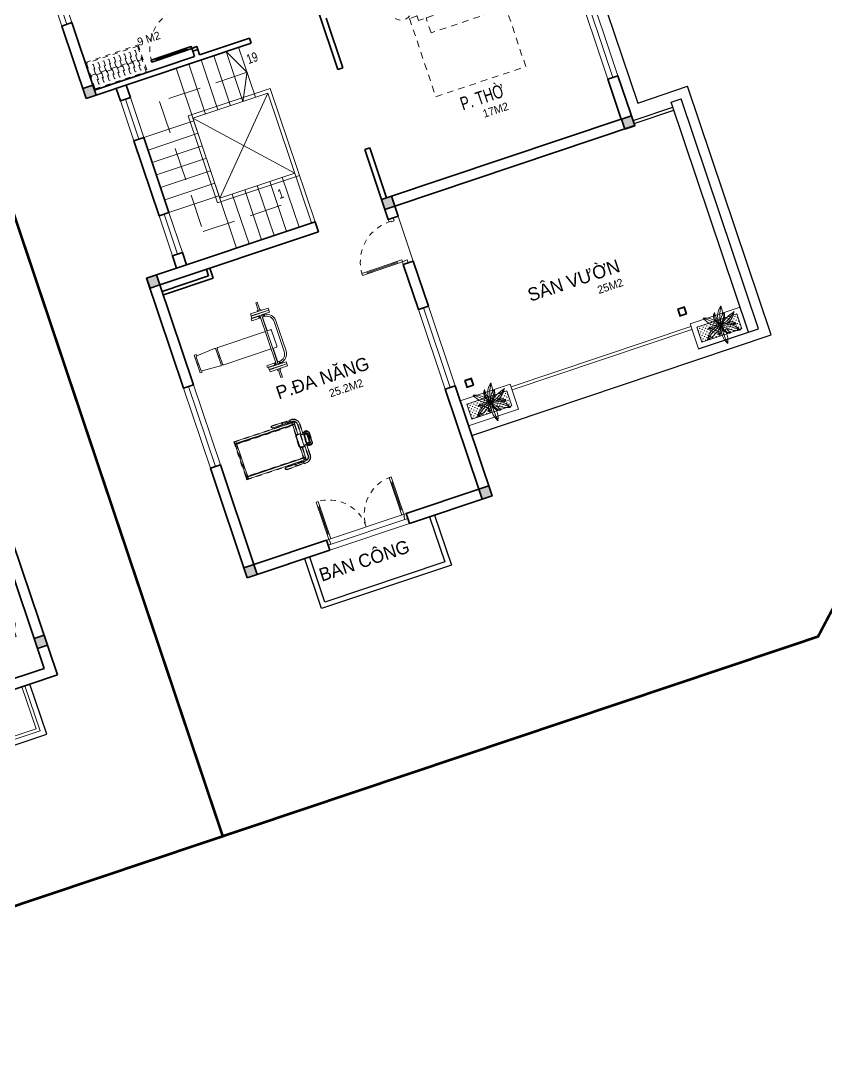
# Model space of a CAD drawing. Header units: metres. Extents: x 568332 to 569219, y 2065964 to 2066430.
# Drawn here: x 568468.15 to 568483.44, y 2066081.81 to 2066101.3 of the extents above; entities that cross this region are included whole.
import ezdxf

# ---------------------------------------------------------------- set-up
doc = ezdxf.new("R2010")
doc.units = ezdxf.units.M
for name, pattern in [('ACAD_ISO07W100', [3, 0, -3]), ('CENTER', [2, 1.25, -0.25, 0.25, -0.25]), ('DASHED', [0.75, 0.5, -0.25]), ('HIDDEN', [0.375, 0.25, -0.125]), ('HIDDEN2', [0.1875, 0.125, -0.0625]), ('X-5M-G-MB PHONGNGU$0$HIDDEN2', [0.1875, 0.125, -0.0625]), ('Xref-VCMT-BT3 - tuong bao$0$HIDDEN', [0.375, 0.25, -0.125])]:
    doc.linetypes.add(name, pattern=pattern)
doc.layers.get('0').update_dxf_attribs({"linetype": 'CONTINUOUS'})
for name, color, linetype, lineweight in [('-CONCRETE', 1, 'CONTINUOUS', 35), ('-DOOR', 137, 'CONTINUOUS', 9), ('-FURNITURE', 46, 'CONTINUOUS', 9), ('-HIDE', 3, 'HIDDEN', 13), ('-KH', 143, 'CONTINUOUS', 13), ('-LINE1', 7, 'CONTINUOUS', 18), ('-RANH GIOI KHU DAT', 12, 'CENTER', 18), ('-TEXT', 7, 'CONTINUOUS', 15), ('-WALL', 4, 'CONTINUOUS', 35), ('A-Cay', 75, 'CONTINUOUS', 5), ('A72', 9, 'CONTINUOUS', 5), ('Bighome_khuat', 251, 'DASHED', 5), ('TEXT25', 2, 'CONTINUOUS', 13)]:
    doc.layers.add(name, color=color, linetype=linetype, lineweight=lineweight)
for name, color, linetype in [('1-NETMANH', 8, 'CONTINUOUS'), ('13. NET HATCH', 252, 'CONTINUOUS'), ('A-Dot_Line', 255, 'ACAD_ISO07W100'), ('A-Flor-Hral', 242, 'CONTINUOUS'), ('LoLK', 6, 'CONTINUOUS'), ('SOLO', 7, 'CONTINUOUS')]:
    doc.layers.add(name, color=color, linetype=linetype)
doc.styles.add('1', font='arial.ttf')
doc.styles.add('T1', font='', dxfattribs={"height": 200})
doc.styles.get('T1').set_extended_font_data('VNgeometric Light')

# ---------------------------------------------------------------- blocks, each defined once
blk = doc.blocks.new('A$C5C575821')
at = {"layer": '-CONCRETE'}
h = blk.add_hatch(color=256, dxfattribs=at)
h.dxf.hatch_style = 1
h.paths.add_polyline_path([(0, 200), (0, 0), (200, 0), (200, 200)])
blk.add_lwpolyline([(0, 0), (200, 0), (200, 200), (0, 200)], close=True, dxfattribs=at)
blk = doc.blocks.new('*U88')
at = {"color": 251}
blk.add_line((-70, 100), (-70, 700), dxfattribs=at)
for points in [[(-50, 0), (-50, 800), (-90, 800), (-90, 0)], [(-50, 100), (-90, 100), (-90, 700), (-50, 700)], [(-900, -100), (-840, -100), (-840, -40), (-850, -40), (-850, 0), (-900, 0)], [(0, -100), (-60, -100), (-60, -40), (-50, -40), (-50, 0), (0, 0)]]:
    blk.add_lwpolyline(points, close=True)
at = {"layer": 'Bighome_khuat', "linetype": 'Xref-VCMT-BT3 - tuong bao$0$HIDDEN'}
blk.add_arc((-50, 0), 800, 90, 180, dxfattribs=at)
blk = doc.blocks.new('*U224')
at = {"linetype": 'X-5M-G-MB PHONGNGU$0$HIDDEN2'}
for points in [[(0, 600), (0, 0), (1156, 0), (1156, 600)], [(1136, 580), (1136, 20), (20, 20), (20, 580)], [(1136, 287), (1136, 313), (20, 313), (20, 287)], [(114, 319), (109, 319), (109, 280), (114, 280)], [(228, 319), (223, 319), (223, 280), (228, 280)], [(342, 319), (337, 319), (337, 280), (342, 280)], [(456, 319), (451, 319), (451, 280), (456, 280)], [(570, 319), (565, 319), (565, 280), (570, 280)], [(684, 319), (679, 319), (679, 280), (684, 280)], [(798, 319), (793, 319), (793, 280), (798, 280)], [(912, 319), (907, 319), (907, 280), (912, 280)], [(1026, 319), (1021, 319), (1021, 280), (1026, 280)]]:
    blk.add_lwpolyline(points, close=True, dxfattribs=at)
for points in [[(122, 313), (122, 515), (100, 515), (100, 313)], [(236, 313), (236, 515), (214, 515), (214, 313)], [(350, 313), (350, 515), (328, 515), (328, 313)], [(464, 313), (464, 515), (442, 515), (442, 313)], [(578, 313), (578, 515), (556, 515), (556, 313)], [(692, 313), (692, 515), (670, 515), (670, 313)], [(806, 313), (806, 515), (784, 515), (784, 313)], [(920, 313), (920, 515), (898, 515), (898, 313)], [(1034, 313), (1034, 515), (1012, 515), (1012, 313)], [(100, 287), (100, 92), (122, 92), (122, 287)], [(214, 287), (214, 92), (236, 92), (236, 287)], [(328, 287), (328, 92), (350, 92), (350, 287)], [(442, 287), (442, 92), (464, 92), (464, 287)], [(556, 287), (556, 92), (578, 92), (578, 287)], [(670, 287), (670, 92), (692, 92), (692, 287)], [(784, 287), (784, 92), (806, 92), (806, 287)], [(898, 287), (898, 92), (920, 92), (920, 287)], [(1012, 287), (1012, 92), (1034, 92), (1034, 287)]]:
    blk.add_lwpolyline(points, dxfattribs=at)
blk = doc.blocks.new('A$Cf6c941c9')
at = {"layer": '-FURNITURE', "linetype": 'HIDDEN2', "elevation": 0}
blk.add_lwpolyline([(600, 450), (600, 1950), (0, 1950), (0, 450)], close=True, dxfattribs=at)
at = {"layer": '-FURNITURE', "linetype": 'HIDDEN', "ltscale": 500, "elevation": 0}
blk.add_lwpolyline([(512, 1950), (512, 2100), (2079, 2100), (2079, 300), (512, 300), (512, 450)], dxfattribs=at)
blk.add_lwpolyline([(900, 600), (900, 1800), (600, 1800), (600, 600)], close=True, dxfattribs=at)
at = {"layer": '-FURNITURE', "linetype": 'HIDDEN2'}
for centre, radius in [((300, 2200), 200), ((300, 2200), 103), ((300, 2200), 93.3), ((170, 1200), 120), ((170, 1200), 100), ((300, 200), 200), ((300, 200), 103), ((300, 200), 93.3)]:
    blk.add_circle(centre, radius, dxfattribs=at)
blk = doc.blocks.new('Tonkin_JerkBench01_168x97_P')
for p, q in [((79, 138.5), (79, 135)), ((87, 138.5), (87, 135)), ((79, 41.5), (79, 45)), ((87, 41.5), (87, 45))]:
    blk.add_line(p, q)
for points in [[(85.4, 150), (85.4, 165), (82.4, 165), (82.4, 150)], [(82.4, 138.5), (77.2, 138.5), (77.2, 135), (82.4, 135)], [(82.4, 138.5), (78.5, 138.5)], [(78.5, 138.5), (82.4, 138.5)], [(82.4, 144), (82.4, 143.5)], [(85.4, 143.5), (85.4, 144)], [(85.4, 135), (88.6, 135), (88.6, 138.5), (85.4, 138.5)], [(82.4, 41.5), (77.2, 41.5), (77.2, 45), (82.4, 45)], [(78.5, 41.5), (82.4, 41.5)], [(85.4, 45), (88.6, 45), (88.6, 41.5), (85.4, 41.5)], [(82.4, 36), (82.4, 36.5)], [(85.4, 30), (85.4, 15), (82.4, 15), (82.4, 30)], [(85.4, 36.5), (85.4, 36)]]:
    blk.add_lwpolyline(points)
at = {"color": 8}
for points in [[(77.2, 138.5, 0.393718), (60, 120), (60, 60, 0.393718), (77.2, 41.5)], [(82.4, 45), (78.5, 45, -0.414214), (63.5, 60), (63.5, 120, -0.414214), (78.5, 135), (82.4, 135)]]:
    blk.add_lwpolyline(points, format="xyb", dxfattribs=at)
for points in [[(101.4, 148), (101.4, 144), (66.4, 144), (66.4, 148)], [(101.4, 143.5), (101.4, 139.5), (66.4, 139.5), (66.4, 143.5)], [(87.4, 150), (87.4, 148), (80.4, 148), (80.4, 150)], [(82.4, 139.5), (85.4, 139.5), (85.4, 40.5), (82.4, 40.5)], [(101.4, 36.5), (101.4, 40.5), (66.4, 40.5), (66.4, 36.5)], [(101.4, 32), (101.4, 36), (66.4, 36), (66.4, 32)], [(87.4, 30), (87.4, 32), (80.4, 32), (80.4, 30)]]:
    blk.add_lwpolyline(points, close=True)
for points in [[(85.4, 138.5), (103.5, 138.5), (103.5, 135), (85.4, 135)], [(82.4, 107.5), (81.7, 107.5), (81.7, 135), (82.4, 135)], [(223.7, 105), (223.7, 107.5), (227.7, 107.5), (227.7, 72.5), (223.7, 72.5), (223.7, 75)], [(182.3, 91.7), (185, 91.7), (185, 88.2), (182.3, 88.2)], [(225, 91.7), (227.4, 91.7), (227.4, 88.2), (225, 88.2)], [(82.4, 72.5), (81.7, 72.5), (81.7, 45), (82.4, 45)], [(85.4, 41.5), (103.5, 41.5), (103.5, 45), (85.4, 45)]]:
    blk.add_lwpolyline(points, dxfattribs=at)
for points in [[(82.4, 107.5), (75.5, 107.5, 0.414214), (73.5, 105.5), (73.5, 74.5, 0.414214), (75.5, 72.5), (82.4, 72.5)], [(85.4, 72.5), (180.3, 72.5, 0.414214), (182.3, 74.5), (182.3, 105.5, 0.414214), (180.3, 107.5), (85.4, 107.5)]]:
    blk.add_lwpolyline(points, format="xyb")
blk.add_lwpolyline([(223.1, 74.9), (187.1, 72.6, -0.432616), (185, 74.6), (185, 105.4, -0.432616), (187.1, 107.4), (223.1, 105.1, -0.396047), (225, 103.1), (225, 76.9, -0.396047)], format="xyb", close=True)
blk = doc.blocks.new('Tonkin_Treadmill01_140x87_P')
at = {"color": 8}
for p, q in [((84.8, 71.9), (84.8, 97.5)), ((197.3, 22.5), (197.3, 97.5)), ((84.8, 22.5), (84.8, 48.1))]:
    blk.add_line(p, q, dxfattribs=at)
blk.add_line((70.9, 50), (70.9, 70))
for points in [[(87.1, 103.5), (83.9, 103.5, 0.414214), (71.9, 91.5), (71.9, 70)], [(87.1, 99.5), (83.9, 99.5, 0.414214), (75.9, 91.5), (75.9, 70)], [(102.9, 99.5), (122.5, 99.5, 1), (122.5, 103.5), (102.9, 103.5)], [(71.9, 72.5), (64, 72.5, 0.414214), (60.5, 69), (60.5, 51, 0.414214), (64, 47.5), (71.9, 47.5)], [(75.9, 47.5), (82, 47.5, 0.414214), (85.5, 51), (85.5, 69, 0.414214), (82, 72.5), (75.9, 72.5)], [(87.1, 16.5), (83.9, 16.5, -0.414214), (71.9, 28.5), (71.9, 50)], [(87.1, 20.5), (83.9, 20.5, -0.414214), (75.9, 28.5), (75.9, 50)], [(102.9, 20.5), (122.5, 20.5, -1), (122.5, 16.5), (102.9, 16.5)]]:
    blk.add_lwpolyline(points, format="xyb")
for points in [[(81.3, 97.5), (81.3, 93.5), (200.3, 93.5), (200.3, 97.5)], [(81.3, 97.5), (81.3, 93.5), (200.3, 93.5), (200.3, 97.5)], [(64, 73.5), (64, 74), (68, 74), (68, 73.5)], [(64, 46.5), (64, 46), (68, 46), (68, 46.5)], [(81.3, 22.5), (81.3, 26.5), (200.3, 26.5), (200.3, 22.5)]]:
    blk.add_lwpolyline(points, close=True)
for points in [[(102.9, 103), (87.5, 103)], [(87.5, 100), (102.9, 100)], [(81.3, 47), (81.3, 27.5), (200.3, 27.5), (200.3, 92.5), (81.3, 92.5), (81.3, 73)], [(68.5, 72.5), (68.5, 73), (63.5, 73), (63.5, 72.5)], [(68.5, 47.5), (68.5, 47), (63.5, 47), (63.5, 47.5)], [(87.5, 20), (102.9, 20)], [(102.9, 17), (87.5, 17)]]:
    blk.add_lwpolyline(points)
for points in [[(89.8, 97.5), (89.8, 100), (92.8, 100), (92.8, 97.5)], [(89.8, 22.5), (89.8, 20), (92.8, 20), (92.8, 22.5)]]:
    blk.add_lwpolyline(points, close=True, dxfattribs=at)
for points in [[(81.8, 92.5), (81.8, 93.5)], [(81.8, 92.5), (81.8, 93.5)], [(199.8, 93.5), (199.8, 92.5)], [(68.5, 73), (71.9, 73)], [(68.5, 47), (71.9, 47)], [(81.8, 27.5), (81.8, 26.5)], [(199.8, 26.5), (199.8, 27.5)]]:
    blk.add_lwpolyline(points, dxfattribs=at)
for points in [[(63.5, 73, 0.377964), (60, 69), (60, 51, 0.377964), (63.5, 47)], [(75.9, 47), (82, 47, 0.414214), (86, 51), (86, 69, 0.414214), (82, 73), (75.9, 73)]]:
    blk.add_lwpolyline(points, format="xyb", dxfattribs=at)
for points in [[(69.2, 73), (62.8, 73, -1), (62.8, 73.5), (69.2, 73.5, -1)], [(63.6, 51.7, -0.083043), (63.6, 68.3, -0.366471), (65.6, 70), (76.9, 70), (76.9, 50), (65.6, 50, -0.366471)], [(69.2, 47), (62.8, 47, 1), (62.8, 46.5), (69.2, 46.5, 1)]]:
    blk.add_lwpolyline(points, format="xyb", close=True)
blk.add_lwpolyline([(65.6, 52, -0.083043), (65.6, 68), (70.4, 68), (70.4, 52)], format="xyb", close=True, dxfattribs=at)
at = {"extrusion": (0, 0, -1)}
for centre, major_axis, start_param, end_param in [((87.1, 101.5), (0, -2), 3.141593, 6.283185), ((102.9, 101.5), (0, -2), 2.418858, 7.00592), ((102.9, 101.5), (0, -1.5), 3.141593, 6.283185)]:
    blk.add_ellipse(centre, major_axis=major_axis, ratio=0.258819, start_param=start_param, end_param=end_param, dxfattribs=at)
for centre, major_axis, start_param, end_param in [((87.1, 18.5), (0, 2), 3.141593, 6.283185), ((102.9, 18.5), (0, 2), 2.418858, 7.00592), ((102.9, 18.5), (0, 1.5), 3.141593, 6.283185)]:
    blk.add_ellipse(centre, major_axis=major_axis, ratio=0.258819, start_param=start_param, end_param=end_param)
at = {"layer": 'A-Dot_Line', "ltscale": 0.2}
for p, q in [((84.8, 71.9), (84.8, 97.5)), ((197.3, 22.5), (197.3, 97.5)), ((70.9, 50), (70.9, 70)), ((84.8, 22.5), (84.8, 48.1))]:
    blk.add_line(p, q, dxfattribs=at)
for points in [[(87.1, 103.5), (83.9, 103.5, 0.414214), (71.9, 91.5), (71.9, 70)], [(87.1, 99.5), (83.9, 99.5, 0.414214), (75.9, 91.5), (75.9, 70)], [(102.9, 99.5), (122.5, 99.5, 1), (122.5, 103.5), (102.9, 103.5)], [(63.5, 73, 0.377964), (60, 69), (60, 51, 0.377964), (63.5, 47)], [(71.9, 72.5), (64, 72.5, 0.414214), (60.5, 69), (60.5, 51, 0.414214), (64, 47.5), (71.9, 47.5)], [(75.9, 47), (82, 47, 0.414214), (86, 51), (86, 69, 0.414214), (82, 73), (75.9, 73)], [(75.9, 47.5), (82, 47.5, 0.414214), (85.5, 51), (85.5, 69, 0.414214), (82, 72.5), (75.9, 72.5)], [(87.1, 16.5), (83.9, 16.5, -0.414214), (71.9, 28.5), (71.9, 50)], [(87.1, 20.5), (83.9, 20.5, -0.414214), (75.9, 28.5), (75.9, 50)], [(102.9, 20.5), (122.5, 20.5, -1), (122.5, 16.5), (102.9, 16.5)]]:
    blk.add_lwpolyline(points, format="xyb", dxfattribs=at)
for points in [[(81.3, 97.5), (81.3, 93.5), (200.3, 93.5), (200.3, 97.5)], [(81.3, 97.5), (81.3, 93.5), (200.3, 93.5), (200.3, 97.5)], [(89.8, 97.5), (89.8, 100), (92.8, 100), (92.8, 97.5)], [(64, 73.5), (64, 74), (68, 74), (68, 73.5)], [(64, 46.5), (64, 46), (68, 46), (68, 46.5)], [(81.3, 22.5), (81.3, 26.5), (200.3, 26.5), (200.3, 22.5)], [(89.8, 22.5), (89.8, 20), (92.8, 20), (92.8, 22.5)]]:
    blk.add_lwpolyline(points, close=True, dxfattribs=at)
for points in [[(102.9, 103), (87.5, 103)], [(87.5, 100), (102.9, 100)], [(81.3, 47), (81.3, 27.5), (200.3, 27.5), (200.3, 92.5), (81.3, 92.5), (81.3, 73)], [(81.8, 92.5), (81.8, 93.5)], [(81.8, 92.5), (81.8, 93.5)], [(199.8, 93.5), (199.8, 92.5)], [(68.5, 72.5), (68.5, 73), (63.5, 73), (63.5, 72.5)], [(68.5, 73), (71.9, 73)], [(68.5, 47.5), (68.5, 47), (63.5, 47), (63.5, 47.5)], [(68.5, 47), (71.9, 47)], [(81.8, 27.5), (81.8, 26.5)], [(87.5, 20), (102.9, 20)], [(199.8, 26.5), (199.8, 27.5)], [(102.9, 17), (87.5, 17)]]:
    blk.add_lwpolyline(points, dxfattribs=at)
for points in [[(69.2, 73), (62.8, 73, -1), (62.8, 73.5), (69.2, 73.5, -1)], [(63.6, 51.7, -0.083043), (63.6, 68.3, -0.366471), (65.6, 70), (76.9, 70), (76.9, 50), (65.6, 50, -0.366471)], [(65.6, 52, -0.083043), (65.6, 68), (70.4, 68), (70.4, 52)], [(69.2, 47), (62.8, 47, 1), (62.8, 46.5), (69.2, 46.5, 1)]]:
    blk.add_lwpolyline(points, format="xyb", close=True, dxfattribs=at)
at = {"layer": 'A-Dot_Line', "ltscale": 0.2, "extrusion": (0, 0, -1)}
for centre, major_axis, start_param, end_param in [((87.1, 101.5), (0, -2), 3.141593, 6.283185), ((102.9, 101.5), (0, -2), 2.418858, 7.00592), ((102.9, 101.5), (0, -1.5), 3.141593, 6.283185)]:
    blk.add_ellipse(centre, major_axis=major_axis, ratio=0.258819, start_param=start_param, end_param=end_param, dxfattribs=at)
at = {"layer": 'A-Dot_Line', "ltscale": 0.2}
for centre, major_axis, start_param, end_param in [((87.1, 18.5), (0, 2), 3.141593, 6.283185), ((102.9, 18.5), (0, 2), 2.418858, 7.00592), ((102.9, 18.5), (0, 1.5), 3.141593, 6.283185)]:
    blk.add_ellipse(centre, major_axis=major_axis, ratio=0.258819, start_param=start_param, end_param=end_param, dxfattribs=at)
blk = doc.blocks.new('*U172')
for p, q in [((-1510, 650), (-1550, 650)), ((-1530, 100), (-1530, 650)), ((-90, 650), (-50, 650)), ((-70, 100), (-70, 650)), ((-1510, 100), (-1550, 100)), ((-90, 100), (-50, 100))]:
    blk.add_line(p, q)
for points in [[(-1550, 0), (-1510, 0), (-1510, 750), (-1550, 750)], [(-50, 0), (-90, 0), (-90, 750), (-50, 750)], [(-1600, -100), (-1540, -100), (-1540, -40), (-1550, -40), (-1550, 0), (-1600, 0)], [(0, -100), (-60, -100), (-60, -40), (-50, -40), (-50, 0), (0, 0)]]:
    blk.add_lwpolyline(points, close=True)
at = {"linetype": 'HIDDEN', "ltscale": 0.1}
for centre, start, end in [((-1550, 0), 0, 90), ((-50, 0), 90, 180)]:
    blk.add_arc(centre, 750, start, end, dxfattribs=at)
blk = doc.blocks.new('mb-cay21')
for centre, radius, start, end in [((323, 122), 344, 127.0526, 193.6397), ((904, -76), 918, 149.2774, 171.9041), ((-406, 380), 522, 342.1417, 1.7778), ((-350, -54), 344, 18.2679, 77.7577), ((83, 412), 383, 199.8532, 255.8716), ((-1036, -793), 1315, 39.2618, 54.5536), ((57, 207), 143, 131.9837, 205.4724), ((224, 201), 285, 157.16, 204.0107), ((607, 265), 647, 175.9263, 194.9396), ((69, 307), 265, 252.5643, 340.5658), ((-130, 286), 270, 297.6391, 353.4927), ((271, 12), 277, 118.6711, 171.4448), ((-495, 542), 695, 315.3527, 335.2401), ((495, -567), 793, 102.8236, 128.4584), ((-89, 616), 575, 279.6289, 313.8517), ((-11, -305), 360, 95.3509, 151.9516), ((-406, 380), 522, 278.611, 320.85), ((262, -799), 887, 107.6158, 131.4255), ((-155, -183), 260, 72.6029, 113.2685), ((-130, 326), 298, 244.7044, 267.5626), ((-249, -2287), 2343, 85.498, 90.09), ((-623, 273), 660, 323.9758, 339.4862), ((357, -131), 395, 154.191, 209.7589), ((1314, -105), 1316, 173.8852, 189.76), ((158, 0), 158, 169.0123, 258.5733), ((-267, -705), 795, 43.0584, 70.3682), ((420, 345), 517, 216.0101, 258.7514), ((-349, -155), 402, 28.0633, 29.2303), ((252, 53), 245, 184.8141, 238.0945), ((-11, -305), 360, 23.5569, 85.5927), ((112, -192), 234, 44.3745, 98.3611), ((-382, -1631), 1733, 67.585, 73.6645), ((170, -57), 113, 15.6468, 102.6443), ((21, -96), 115, 141.0444, 190.8834), ((-116, -9), 111, 283.0214, 317.1626), ((-349, -155), 402, 334.7196, 5.6674), ((850, 187), 800, 197.5499, 205.3147)]:
    blk.add_arc(centre, radius, start, end)
blk = doc.blocks.new('BT4-T3.2')
at = {"layer": 'A-Cay'}
h = blk.add_hatch(dxfattribs=at)
h.set_pattern_fill('CO-01', color=256, scale=0.05, angle=18.5515)
h.set_pattern_definition([(108.5515, (568227.105696, 2066030.898), (-0.044766753, 0.0222696615), [0.009375, -0.061335678]), (63.5515, (568227.105696, 2066030.898), (-0.044766753, 0.0222696615), [0.009375, -0.040625]), (153.5515, (568227.105696, 2066030.898), (-0.0222696615, -0.044766753), [0.009375, -0.040625])])
h.paths.add_polyline_path([(568481.076, 2066095.196), (568481.834, 2066095.451), (568481.739, 2066095.735), (568480.98, 2066095.481)])
h = blk.add_hatch(dxfattribs=at)
h.set_pattern_fill('CO-01', color=256, scale=0.05, angle=18.5515)
h.set_pattern_definition([(108.5515, (568231.46698, 2066032.361627), (-0.044766753, 0.0222696615), [0.009375, -0.061335678]), (63.5515, (568231.46698, 2066032.361627), (-0.044766753, 0.022269662), [0.009375, -0.040625]), (153.5515, (568231.46698, 2066032.361627), (-0.022269662, -0.044766753), [0.009375, -0.040625])])
h.paths.add_polyline_path([(568476.715, 2066093.733), (568477.473, 2066093.987), (568477.378, 2066094.272), (568476.619, 2066094.017)])
at = {"layer": '-DOOR'}
for points in [[(568469.126, 2066101.26), (568468.936, 2066101.196), (568468.427, 2066102.713), (568468.617, 2066102.776)], [(568479.484, 2066100.253), (568479.295, 2066100.189), (568478.659, 2066102.085), (568478.848, 2066102.149)], [(568470.236, 2066099.839), (568470.046, 2066099.775), (568470.301, 2066099.017), (568470.49, 2066099.08)], [(568471.222, 2066096.9), (568471.032, 2066096.836), (568470.778, 2066097.595), (568470.967, 2066097.658)], [(568476.397, 2066094.365), (568476.207, 2066094.301), (568475.698, 2066095.818), (568475.888, 2066095.881)], [(568471.942, 2066092.869), (568471.752, 2066092.806), (568471.243, 2066094.323), (568471.433, 2066094.386)], [(568473.953, 2066091.435), (568475.469, 2066091.944), (568475.533, 2066091.754), (568474.016, 2066091.245)]]:
    blk.add_lwpolyline(points, close=True, dxfattribs=at)
for points in [[(568468.522, 2066102.745), (568469.031, 2066101.228)], [(568478.753, 2066102.117), (568479.39, 2066100.221)], [(568470.395, 2066099.048), (568470.141, 2066099.807)], [(568470.873, 2066097.626), (568471.127, 2066096.868)], [(568475.602, 2066096.735), (568475.315, 2066097.588)], [(568475.793, 2066095.85), (568476.302, 2066094.333)], [(568471.338, 2066094.354), (568471.847, 2066092.838)], [(568475.501, 2066091.849), (568473.984, 2066091.34)]]:
    blk.add_lwpolyline(points, dxfattribs=at)
at = {"layer": '-HIDE', "ltscale": 10}
for points in [[(568472.844, 2066099.923), (568471.931, 2066097.929)], [(568471.422, 2066099.446), (568473.353, 2066098.406)]]:
    blk.add_lwpolyline(points, dxfattribs=at)
at = {"layer": '-KH', "linetype": 'HIDDEN2', "ltscale": 5}
blk.add_lwpolyline([(568472.448, 2066100.318), (568470.789, 2066099.761), (568471.616, 2066097.296), (568473.275, 2066097.853)], dxfattribs=at)
at = {"layer": '-LINE1'}
for p, q in [((568472.607, 2066099.844), (568472.289, 2066100.792)), ((568472.133, 2066099.684), (568471.815, 2066100.632)), ((568472.37, 2066099.764), (568472.052, 2066100.712)), ((568472.249, 2066096.981), (568471.104, 2066100.394)), ((568471.659, 2066099.525), (568471.341, 2066100.473)), ((568471.896, 2066099.605), (568471.578, 2066100.553)), ((568472.888, 2066100.012), (568471.334, 2066099.49)), ((568473.738, 2066097.48), (568472.888, 2066100.012)), ((568472.844, 2066099.923), (568471.422, 2066099.446)), ((568473.672, 2066097.458), (568472.844, 2066099.923)), ((568471.334, 2066099.49), (568471.887, 2066097.84)), ((568471.422, 2066099.446), (568471.931, 2066097.929)), ((568471.887, 2066097.84), (568473.442, 2066098.362)), ((568471.931, 2066097.929), (568473.353, 2066098.406)), ((568473.197, 2066097.299), (568472.879, 2066098.247)), ((568473.435, 2066097.379), (568473.116, 2066098.327)), ((568472.723, 2066097.14), (568472.405, 2066098.088)), ((568472.96, 2066097.22), (568472.642, 2066098.168)), ((568472.486, 2066097.06), (568472.168, 2066098.008))]:
    blk.add_line(p, q, dxfattribs=at)
at = {"layer": '-LINE1', "const_width": 0.02}
blk.add_lwpolyline([(568472.052, 2066100.712), (568472.448, 2066100.318), (568472.37, 2066099.764)], dxfattribs=at)
at = {"layer": '-LINE1'}
for points in [[(568471.438, 2066099.398), (568470.49, 2066099.08)], [(568471.518, 2066099.161), (568470.57, 2066098.843)], [(568471.597, 2066098.924), (568470.649, 2066098.606)], [(568471.677, 2066098.687), (568470.729, 2066098.369)], [(568471.756, 2066098.45), (568470.808, 2066098.132)], [(568471.836, 2066098.213), (568470.888, 2066097.895)], [(568471.915, 2066097.976), (568470.967, 2066097.658)]]:
    blk.add_lwpolyline(points, dxfattribs=at)
for points in [[(568481.013, 2066095.07), (568481.961, 2066095.388), (568481.802, 2066095.862), (568480.854, 2066095.544)], [(568481.076, 2066095.196), (568481.834, 2066095.451), (568481.739, 2066095.735), (568480.98, 2066095.481)], [(568476.652, 2066093.606), (568477.6, 2066093.924), (568477.441, 2066094.398), (568476.493, 2066094.08)], [(568476.715, 2066093.733), (568477.473, 2066093.987), (568477.378, 2066094.272), (568476.619, 2066094.017)]]:
    blk.add_lwpolyline(points, close=True, dxfattribs=at)
at = {"layer": '-RANH GIOI KHU DAT', "linetype": 'HIDDEN', "ltscale": 10, "const_width": 0.05}
blk.add_lwpolyline([(568465.624, 2066104.779), (568482.553, 2066110.46), (568486.655, 2066096.008), (568483.281, 2066089.608), (568471.987, 2066085.818)], close=True, dxfattribs=at)
at = {"layer": '-WALL'}
for p, q in [((568474.171, 2066100.368), (568473.789, 2066101.506)), ((568469.398, 2066099.821), (568468.936, 2066101.196)), ((568469.524, 2066100.074), (568469.126, 2066101.26)), ((568474.266, 2066100.4), (568473.948, 2066101.348)), ((568471.547, 2066100.648), (568472.494, 2066100.966)), ((568472.526, 2066100.871), (568472.494, 2066100.966)), ((568472.526, 2066100.871), (568469.398, 2066099.821)), ((568469.555, 2066099.98), (568471.452, 2066100.616)), ((568471.417, 2066100.72), (568471.512, 2066100.752)), ((568471.452, 2066100.616), (568471.417, 2066100.72)), ((568471.547, 2066100.648), (568471.512, 2066100.752)), ((568474.171, 2066100.368), (568474.266, 2066100.4)), ((568479.295, 2066100.189), (568479.484, 2066100.253)), ((568479.549, 2066099.431), (568479.295, 2066100.189)), ((568479.484, 2066100.253), (568479.803, 2066099.305)), ((568470.046, 2066099.775), (568469.966, 2066100.012)), ((568470.236, 2066099.839), (568470.156, 2066100.076)), ((568475.093, 2066097.935), (568479.549, 2066099.431)), ((568475.252, 2066097.777), (568479.803, 2066099.305)), ((568470.778, 2066097.595), (568470.301, 2066099.017)), ((568470.967, 2066097.658), (568470.49, 2066099.08)), ((568474.68, 2066098.852), (568474.775, 2066098.883)), ((568474.68, 2066098.852), (568475.126, 2066097.524)), ((568474.775, 2066098.883), (568475.093, 2066097.935)), ((568475.093, 2066097.935), (568475.188, 2066097.967)), ((568475.315, 2066097.588), (568475.252, 2066097.777)), ((568473.738, 2066097.48), (568473.802, 2066097.291)), ((568475.126, 2066097.524), (568475.315, 2066097.588)), ((568470.796, 2066096.282), (568473.802, 2066097.291)), ((568475.412, 2066096.671), (568475.602, 2066096.735)), ((568475.888, 2066095.881), (568475.602, 2066096.735)), ((568471.719, 2066096.455), (568471.678, 2066096.578)), ((568471.808, 2066096.411), (568471.744, 2066096.6)), ((568475.412, 2066096.671), (568475.698, 2066095.818)), ((568470.838, 2066096.159), (568471.719, 2066096.455)), ((568470.86, 2066096.093), (568471.808, 2066096.411)), ((568470.796, 2066096.282), (568471.433, 2066094.386)), ((568477.097, 2066092.279), (568476.397, 2066094.365)), ((568476.207, 2066094.301), (568476.844, 2066092.405)), ((568471.942, 2066092.869), (568472.578, 2066090.973)), ((568475.469, 2066091.944), (568476.844, 2066092.405)), ((568475.533, 2066091.754), (568477.097, 2066092.279)), ((568475.469, 2066091.944), (568475.533, 2066091.754)), ((568472.578, 2066090.973), (568473.953, 2066091.435)), ((568473.953, 2066091.435), (568474.016, 2066091.245)), ((568474.016, 2066091.245), (568472.452, 2066090.72))]:
    blk.add_line(p, q, dxfattribs=at)
for points in [[(568469.126, 2066101.26), (568468.936, 2066101.196)], [(568470.236, 2066099.839), (568470.046, 2066099.775)], [(568470.49, 2066099.08), (568470.301, 2066099.017)], [(568470.967, 2066097.658), (568470.778, 2066097.595)], [(568473.738, 2066097.48), (568470.543, 2066096.408), (568471.243, 2066094.323)], [(568471.301, 2066096.663), (568471.222, 2066096.9), (568471.032, 2066096.836), (568471.112, 2066096.599)], [(568475.888, 2066095.881), (568475.698, 2066095.818)], [(568471.433, 2066094.386), (568471.243, 2066094.323)], [(568476.397, 2066094.365), (568476.207, 2066094.301)], [(568471.942, 2066092.869), (568471.752, 2066092.806)], [(568471.752, 2066092.806), (568472.452, 2066090.72)]]:
    blk.add_lwpolyline(points, dxfattribs=at)
at = {"layer": '13. NET HATCH'}
for p, q in [((568479.859, 2066099.735), (568480.807, 2066100.053)), ((568482.391, 2066095.332), (568480.807, 2066100.053)), ((568476.712, 2066093.426), (568482.391, 2066095.332))]:
    blk.add_line(p, q, dxfattribs=at)
blk.add_lwpolyline([(568472.612, 2066105.014), (568472.552, 2066105.194), (568478.42, 2066107.164), (568479.782, 2066103.106), (568478.834, 2066102.788), (568479.859, 2066099.735)], dxfattribs=at)
at = {"layer": 'A-Flor-Hral'}
for points in [[(568480.657, 2066095.689), (568480.79, 2066095.733), (568480.746, 2066095.866), (568480.613, 2066095.822)], [(568480.665, 2066095.703), (568480.776, 2066095.741), (568480.738, 2066095.852), (568480.627, 2066095.814)], [(568476.618, 2066094.333), (568476.751, 2066094.378), (568476.707, 2066094.511), (568476.574, 2066094.466)], [(568476.626, 2066094.348), (568476.737, 2066094.385), (568476.7, 2066094.496), (568476.588, 2066094.459)]]:
    blk.add_lwpolyline(points, close=True, dxfattribs=at)
at = {"layer": 'A72'}
for points in [[(568477.456, 2066094.351), (568480.87, 2066095.496)], [(568477.476, 2066094.294), (568480.889, 2066095.439)]]:
    blk.add_lwpolyline(points, dxfattribs=at)
at = {"layer": 'SOLO'}
for p, q in [((568480.497, 2066099.749), (568480.687, 2066099.813)), ((568482.151, 2066095.452), (568480.687, 2066099.813)), ((568479.771, 2066099.4), (568480.529, 2066099.654)), ((568481.961, 2066095.388), (568480.497, 2066099.749)), ((568479.79, 2066099.343), (568480.548, 2066099.597)), ((568481.013, 2066095.07), (568482.151, 2066095.452)), ((568476.938, 2066092.753), (568476.652, 2066093.606))]:
    blk.add_line(p, q, dxfattribs=at)
for points in [[(568476.007, 2066091.913), (568476.325, 2066090.965), (568473.86, 2066090.138), (568473.542, 2066091.086)], [(568475.912, 2066091.881), (568476.198, 2066091.028), (568473.923, 2066090.264), (568473.637, 2066091.118)]]:
    blk.add_lwpolyline(points, dxfattribs=at)
at = {"layer": '-DOOR', "yscale": 0.001, "zscale": 0.001}
for name, p, xscale, rotation in [('*U88', (568475.412, 2066096.671), -0.001, 108.5514997279383), ('*U172', (568475.469, 2066091.944), 0.001, 18.55149972793835)]:
    blk.add_blockref(name, p, dxfattribs=dict(at, xscale=xscale, rotation=rotation))
at = {"layer": '-FURNITURE', "extrusion": (0, 0, -1), "xscale": 0.0009166666666659738, "yscale": 0.0009166666666659738, "zscale": -0.000916666666665974, "rotation": 341.4485002720617}
blk.add_blockref('*U224', (-568470.56, 2066100.317), dxfattribs=at)
at = {"layer": '-FURNITURE', "xscale": -0.01, "yscale": 0.01, "zscale": 0.01, "rotation": 18.55149972793834}
for name, p in [('Tonkin_JerkBench01_168x97_P', (568473.947, 2066094.652)), ('Tonkin_Treadmill01_140x87_P', (568474.415, 2066093.014))]:
    blk.add_blockref(name, p, dxfattribs=at)
at = {"layer": '-WALL', "yscale": 0.001, "zscale": 0.001}
for name, p, xscale, rotation in [('A$Cf6c941c9', (568477.359, 2066102.493), -0.001, 108.5514997279383), ('*U88', (568471.417, 2066100.72), -0.001, 108.5514997279383), ('A$C5C575821', (568469.398, 2066099.821), 0.001, 18.55149972793835), ('A$C5C575821', (568479.613, 2066099.241), 0.001, 18.55149972793835), ('A$C5C575821', (568475.062, 2066097.714), 0.001, 18.55149972793835), ('A$C5C575821', (568470.607, 2066096.219), 0.001, 18.55149972793835), ('A$C5C575821', (568476.907, 2066092.215), 0.001, 18.55149972793835), ('A$C5C575821', (568476.907, 2066092.215), 0.001, 18.55149972793835), ('A$C5C575821', (568472.452, 2066090.72), 0.001, 18.55149972793835), ('A$C5C575821', (568472.452, 2066090.72), 0.001, 18.55149972793835)]:
    blk.add_blockref(name, p, dxfattribs=dict(at, xscale=xscale, rotation=rotation))
at = {"layer": 'A-Cay', "xscale": 0.001, "yscale": 0.001, "zscale": 0.001, "rotation": 18.55149972793835}
for p in [(568481.452, 2066095.474), (568477.091, 2066094.011)]:
    blk.add_blockref('mb-cay21', p, dxfattribs=at)
at = {"layer": '-TEXT', "style": '1', "width": 0.75}
for s, p in [('19', (568472.474, 2066100.472)), ('1', (568473.064, 2066097.912))]:
    blk.add_text(s, height=0.18, rotation=18.5515, dxfattribs=at).set_placement(p)
at = {"layer": '-TEXT', "color": 2, "width": 0.75}
blk.add_text('P. THỜ', height=0.25, rotation=18.5515, dxfattribs=at).set_placement((568476.543, 2066099.592))
at = {"layer": '-TEXT', "color": 2}
for s, p in [('SÂN VƯỜN ', (568477.823, 2066095.961)), ('P.ĐA NĂNG', (568473.049, 2066094.106)), ('BAN CÔNG', (568473.866, 2066090.648))]:
    blk.add_text(s, height=0.25, rotation=18.5515, dxfattribs=at).set_placement(p)
at = {"layer": 'TEXT25', "style": 'T1'}
for s, p in [('9 M2', (568470.396, 2066100.816)), ('17M2', (568476.949, 2066099.453)), ('25M2', (568479.125, 2066096.109)), ('25.2M2', (568474.035, 2066094.148))]:
    blk.add_text(s, height=0.15, rotation=18.5515, dxfattribs=at).set_placement(p)
blk = doc.blocks.new('BT1-T3')
at = {"layer": '-LINE1'}
for p, q in [((196337, 31101), (196337, 32001)), ((196397, 31161), (196397, 32001)), ((198737, 31101), (196337, 31101)), ((198677, 31161), (196397, 31161))]:
    blk.add_line(p, q, dxfattribs=at)
at = {"layer": '-RANH GIOI KHU DAT', "linetype": 'HIDDEN', "ltscale": 10, "const_width": 50}
blk.add_lwpolyline([(193687, 28101), (206187, 28101), (206187, 48101), (193687, 48101)], close=True, dxfattribs=at)
at = {"layer": '-WALL'}
blk.add_lwpolyline([(195687, 32001), (196837, 32001), (196837, 32201), (195887, 32201), (195887, 34651), (195687, 34651)], close=True, dxfattribs=at)
at = {"layer": '1-NETMANH'}
for p, q in [((196237, 31001), (196237, 32001)), ((198837, 31001), (196237, 31001))]:
    blk.add_line(p, q, dxfattribs=at)
at = {"layer": '-FURNITURE', "xscale": 10, "yscale": 10, "zscale": 10}
blk.add_blockref('Tonkin_JerkBench01_168x97_P', (195534, 32620), dxfattribs=at)
at = {"layer": '-WALL'}
blk.add_blockref('A$C5C575821', (195687, 32601), dxfattribs=at)

msp = doc.modelspace()

# ---------------------------------------------------------------- block references
at = {"layer": '-KH', "xscale": -0.001, "yscale": 0.001, "zscale": 0.001, "rotation": 18.55150051778948}
msp.add_blockref('BT1-T3', (568664.551, 2066120.8), dxfattribs=at)
at = {"layer": 'LoLK'}
msp.add_blockref('BT4-T3.2', (0, 0), dxfattribs=at)

doc.saveas('drawing.dxf')
